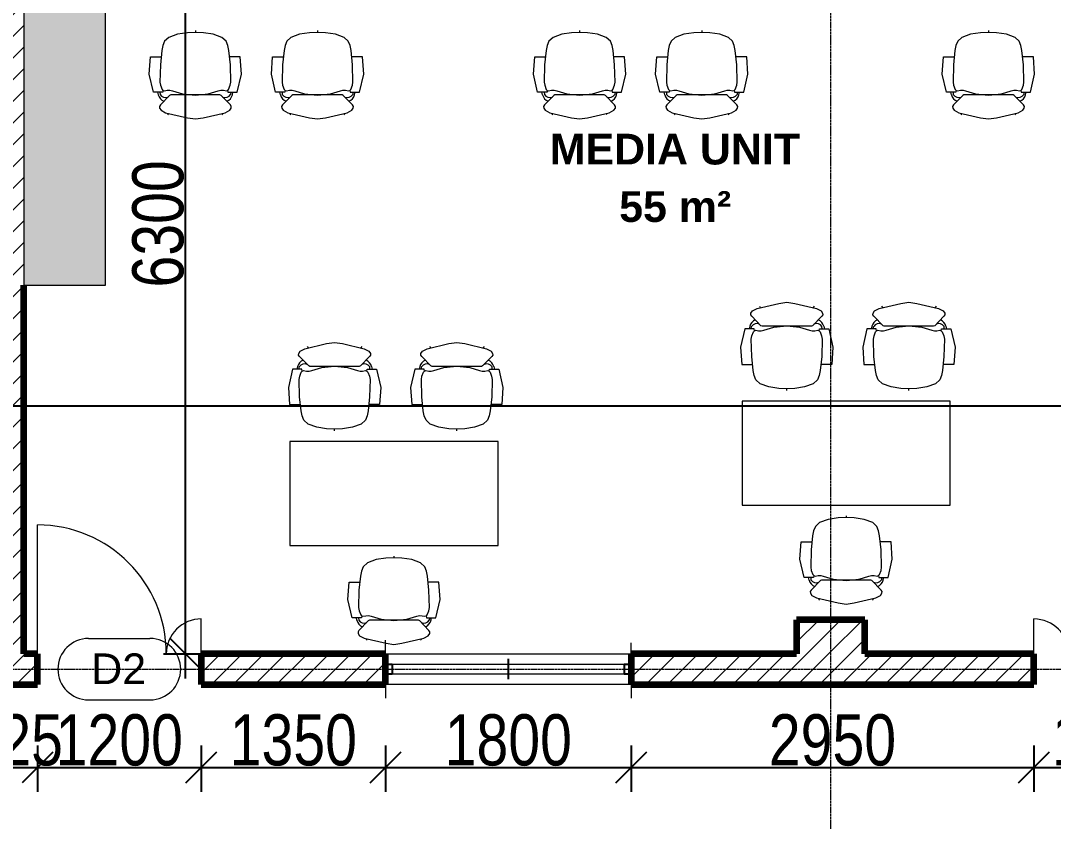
# Model space of a CAD drawing. Header units: millimetres. Extents: x -35190 to 411743, y -233114 to 23872.
# Drawn here: x 162362 to 169927, y -4478 to 1388 of the extents above; entities that cross this region are included whole.
import ezdxf

# ---------------------------------------------------------------- set-up
doc = ezdxf.new("R2010")
doc.units = ezdxf.units.MM
doc.linetypes.add('Grid Line', pattern=[22.225, 12.7, -3.175, 3.175, -3.175])
for name, color, linetype, lineweight in [('A-ANNO-DIMS', 211, 'Continuous', 9), ('A-AREA-IDEN', 2, 'Continuous', 9), ('A-DETL-GENF', 92, 'Continuous', 18), ('A-DETL-THIN', 151, 'Continuous', 18), ('A-DOOR', 31, 'Continuous', 18), ('A-DOOR-IDEN', 31, 'Continuous', 9), ('A-GENM', 13, 'Continuous', 18), ('A-GLAZ', 151, 'Continuous', 18), ('A-WALL', 113, 'Continuous', 18), ('A-WALL-PATT', 111, 'Continuous', 18), ('I-FURN', 30, 'Continuous', 18), ('S-GRID', 1, 'Continuous', 9)]:
    doc.layers.add(name, color=color, linetype=linetype, lineweight=lineweight)
doc.styles.add('Arial_3', font='arial.ttf', dxfattribs={"width": 0.8, "height": 375})
doc.styles.add('Arial_9', font='arial.ttf', dxfattribs={"height": 180})
doc.styles.add('Arial_B', font='arialbd.ttf', dxfattribs={"height": 225})
doc.dimstyles.new('main_4_5mm', dxfattribs={"dimscale": 304.8, "dimtxt": 382.597275, "dimasz": 0.738189, "dimexe": 0.590551, "dimexo": 0.0625, "dimgap": 0.024606, "dimtad": 1, "dimdec": 0, "dimzin": 0, "dimdsep": 46, "dimtxsty": 'Arial_3', "dimblk1": 'OBLIQUE', "dimblk2": 'OBLIQUE', "dimsah": 1, "dimcen": 0.09, "dimdle": 0.590551, "dimazin": 0, "dimtfac": 1, "dimtdec": 4, "dimtix": 1, "dimtmove": 0, "dimatfit": 3, "dimfxl": 0.590551, "dimfxlon": 1, "dimtvp": 1, "dimtolj": 1, "dimtzin": 0, "dimarcsym": 2})
pattern_1 = [(45, (140110.45, -3260.38), (-79.5495, 79.5495), [])]

# ---------------------------------------------------------------- blocks, each defined once
blk = doc.blocks.new('Double - Offset 1 - 1200 x 2100mm Sgl Swing-501791-FIRST FLOOR')
at = {"layer": 'A-DOOR'}
for p, q in [((834, 112.5), (834, 1057)), ((-366, 112.5), (-366, 368))]:
    blk.add_line(p, q, dxfattribs=at)
for centre, radius, start, end in [((834, 112.5), 944.5, 90, 180), ((-366, 112.5), 255.5, 360, 90)]:
    blk.add_arc(centre, radius, start, end, dxfattribs=at)
blk = doc.blocks.new('Double - Offset 1 - 1200 x 2100mm Sgl Swing-V3-FIRST FLOOR')
at = {"layer": 'A-DOOR'}
for p, q in [((-366, -112.5), (-366, -368)), ((834, -112.5), (834, -1057))]:
    blk.add_line(p, q, dxfattribs=at)
for centre, radius, start, end in [((-366, -112.5), 255.5, 270, 0), ((834, -112.5), 944.5, 180, 270)]:
    blk.add_arc(centre, radius, start, end, dxfattribs=at)
blk = doc.blocks.new('Sliding - 2L - SL1_8 X 1_5-424376-FIRST FLOOR')
at = {"layer": 'A-GLAZ'}
for p, q in [((-573.8, 112.5), (-573.8, 212.5)), ((1226.2, 112.5), (1226.2, 212.5)), ((1176.2, 35), (-523.8, 35)), ((-523.8, -35), (1176.2, -35)), ((-573.8, -112.5), (-573.8, -192.5)), ((1226.2, -112.5), (1226.2, -212.5))]:
    blk.add_line(p, q, dxfattribs=at)
at = {"layer": 'A-GLAZ', "lineweight": 25}
for p, q in [((-523.8, 35), (-573.8, 35)), ((-523.8, -35), (-523.8, 35)), ((326.2, -75), (326.2, 72.5)), ((1226.2, 35), (1176.2, 35)), ((1176.2, -35), (1176.2, 35)), ((-573.8, -35), (-523.8, -35)), ((1176.2, -35), (1226.2, -35))]:
    blk.add_line(p, q, dxfattribs=at)
blk = doc.blocks.new('HermanMiller_Seating_Aeron_WorkChair_9870 - Armpad_PostureFit_Graphite-563193-FIRST FLOOR')
at = {"layer": 'A-GENM'}
for p, q in [((0, 305.6), (-58.3, 297.5)), ((58.3, 297.5), (0, 305.6)), ((-251.5, 242.1), (-262.1, 226.1)), ((-217.5, 260.6), (-251.5, 242.1)), ((-58.3, 297.5), (-217.5, 260.6)), ((-200.5, 276), (-193.4, 266.2)), ((217.5, 260.6), (58.3, 297.5)), ((200.5, 276), (193.4, 266.2)), ((251.5, 242.1), (217.5, 260.6)), ((262.1, 226.1), (251.5, 242.1)), ((-262.1, 226.1), (-263.5, 214.3)), ((-263.5, 214.3), (-256.4, 203.2)), ((-256.4, 203.2), (-188.8, 133.9)), ((188.8, 133.9), (256.4, 203.2)), ((256.4, 203.2), (263.5, 214.3)), ((263.5, 214.3), (262.1, 226.1)), ((-243.9, 89.3), (-255.6, 59.3)), ((-237.3, 96.8), (-243.9, 89.3)), ((-227, 100), (-237.3, 96.8)), ((-205.6, 96), (-227, 100)), ((-186.5, 95.2), (-205.6, 96)), ((-188.8, 133.9), (-180.5, 129.4)), ((-167.5, 100), (-186.5, 95.2)), ((-180.5, 129.4), (180.5, 129.4)), ((-94.5, 122.2), (-167.5, 100)), ((0, 131.8), (-94.5, 122.2)), ((-94, 129.4), (-89.2, 122.8)), ((94.5, 122.2), (0, 131.8)), ((94, 129.4), (89.2, 122.8)), ((167.5, 100), (94.5, 122.2)), ((186.5, 95.2), (167.5, 100)), ((180.5, 129.4), (188.8, 133.9)), ((205.6, 96), (186.5, 95.2)), ((227, 100), (205.6, 96)), ((237.3, 96.8), (227, 100)), ((243.9, 89.3), (237.3, 96.8)), ((255.6, 59.3), (243.9, 89.3)), ((-255.6, 59.3), (-259.6, 35.7)), ((-259.6, 35.7), (-256.4, -91.3)), ((259.6, 35.7), (255.6, 59.3)), ((256.4, -91.3), (259.6, 35.7)), ((-256.4, -91.3), (-245.3, -194.5)), ((245.3, -194.5), (256.4, -91.3)), ((-245.3, -194.5), (-238.1, -231)), ((238.1, -231), (245.3, -194.5)), ((-238.1, -231), (-225.4, -262.7)), ((-225.4, -262.7), (-194.5, -291.3)), ((-194.5, -291.3), (-131, -315)), ((131, -315), (194.5, -291.3)), ((194.5, -291.3), (225.4, -262.7)), ((225.4, -262.7), (238.1, -231)), ((-131, -315), (-58.7, -325.4)), ((-58.7, -325.4), (0, -327.8)), ((0, -327.8), (58.7, -325.4)), ((0, -341.2), (0, -327.8)), ((58.7, -325.4), (131, -315))]:
    blk.add_line(p, q, dxfattribs=at)
at = {"layer": 'I-FURN'}
for p, q in [((-307.4, 111.1), (-338.2, -22.6)), ((-275.7, 111.1), (-307.4, 111.1)), ((-271.1, 129.3), (-275.7, 111.1)), ((-259.3, 111.1), (-275.7, 111.1)), ((-259.3, 111.1), (-258.3, 127.5)), ((-238.9, 111.1), (-259.3, 111.1)), ((-236.7, 97), (-238.9, 111.1)), ((236.7, 97), (238.9, 111.1)), ((238.9, 111.1), (259.3, 111.1)), ((259.3, 111.1), (258.3, 127.5)), ((259.3, 111.1), (275.7, 111.1)), ((271.1, 129.3), (275.7, 111.1)), ((275.7, 111.1), (307.4, 111.1)), ((307.4, 111.1), (338.2, -22.6)), ((-338.2, -22.6), (-329.3, -149.3)), ((338.2, -22.6), (329.3, -149.3)), ((-329.3, -149.3), (-250.1, -149.3)), ((329.3, -149.3), (250.1, -149.3))]:
    blk.add_line(p, q, dxfattribs=at)
for centre, radius, start, end in [((-204.1, 112.5), 69.2, 112.21227, 165.8955), ((204.1, 112.5), 69.2, 14.1045, 67.78773), ((-218.6, 103), 46.6, 66.03227, 148.26524), ((218.6, 103), 46.6, 31.73476, 113.96773)]:
    blk.add_arc(centre, radius, start, end, dxfattribs=at)
blk = doc.blocks.new('M_Desk - 1525 x 762mm-99774-FIRST FLOOR')
at = {"layer": 'I-FURN'}
for p, q in [((1524.5, 762), (-0.5, 762)), ((-0.5, 762), (-0.5, 0)), ((1524.5, 0), (1524.5, 762)), ((-0.5, 0), (1524.5, 0))]:
    blk.add_line(p, q, dxfattribs=at)
blk = doc.blocks.new('HermanMiller_Seating_Aeron_WorkChair_9870 - Armpad_PostureFit_Graphite-563830-FIRST FLOOR')
at = {"layer": 'A-GENM'}
for p, q in [((-194.5, 291.3), (-131, 315)), ((-131, 315), (-58.7, 325.4)), ((-58.7, 325.4), (0, 327.8)), ((0, 341.2), (0, 327.8)), ((0, 327.8), (58.7, 325.4)), ((58.7, 325.4), (131, 315)), ((131, 315), (194.5, 291.3)), ((-245.3, 194.5), (-238.1, 231)), ((-238.1, 231), (-225.4, 262.7)), ((-225.4, 262.7), (-194.5, 291.3)), ((194.5, 291.3), (225.4, 262.7)), ((225.4, 262.7), (238.1, 231)), ((238.1, 231), (245.3, 194.5)), ((-256.4, 91.3), (-245.3, 194.5)), ((245.3, 194.5), (256.4, 91.3)), ((-259.6, -35.7), (-256.4, 91.3)), ((256.4, 91.3), (259.6, -35.7)), ((-255.6, -59.3), (-259.6, -35.7)), ((-243.9, -89.3), (-255.6, -59.3)), ((255.6, -59.3), (243.9, -89.3)), ((259.6, -35.7), (255.6, -59.3)), ((-256.4, -203.2), (-188.8, -133.9)), ((-237.3, -96.8), (-243.9, -89.3)), ((-227, -100), (-237.3, -96.8)), ((-205.6, -96), (-227, -100)), ((-186.5, -95.2), (-205.6, -96)), ((-188.8, -133.9), (-180.5, -129.4)), ((-167.5, -100), (-186.5, -95.2)), ((-180.5, -129.4), (180.5, -129.4)), ((-94.5, -122.2), (-167.5, -100)), ((0, -131.8), (-94.5, -122.2)), ((-94, -129.4), (-89.2, -122.8)), ((94.5, -122.2), (0, -131.8)), ((94, -129.4), (89.2, -122.8)), ((167.5, -100), (94.5, -122.2)), ((186.5, -95.2), (167.5, -100)), ((180.5, -129.4), (188.8, -133.9)), ((205.6, -96), (186.5, -95.2)), ((188.8, -133.9), (256.4, -203.2)), ((227, -100), (205.6, -96)), ((237.3, -96.8), (227, -100)), ((243.9, -89.3), (237.3, -96.8)), ((-263.5, -214.3), (-256.4, -203.2)), ((-262.1, -226.1), (-263.5, -214.3)), ((-251.5, -242.1), (-262.1, -226.1)), ((262.1, -226.1), (251.5, -242.1)), ((256.4, -203.2), (263.5, -214.3)), ((263.5, -214.3), (262.1, -226.1)), ((-217.5, -260.6), (-251.5, -242.1)), ((-58.3, -297.5), (-217.5, -260.6)), ((-200.5, -276), (-193.4, -266.2)), ((0, -305.6), (-58.3, -297.5)), ((58.3, -297.5), (0, -305.6)), ((217.5, -260.6), (58.3, -297.5)), ((200.5, -276), (193.4, -266.2)), ((251.5, -242.1), (217.5, -260.6))]:
    blk.add_line(p, q, dxfattribs=at)
at = {"layer": 'I-FURN'}
for p, q in [((-338.2, 22.6), (-329.3, 149.3)), ((-329.3, 149.3), (-250.1, 149.3)), ((329.3, 149.3), (250.1, 149.3)), ((338.2, 22.6), (329.3, 149.3)), ((-307.4, -111.1), (-338.2, 22.6)), ((307.4, -111.1), (338.2, 22.6)), ((-275.7, -111.1), (-307.4, -111.1)), ((-271.1, -129.3), (-275.7, -111.1)), ((-259.3, -111.1), (-275.7, -111.1)), ((-259.3, -111.1), (-258.3, -127.5)), ((-238.9, -111.1), (-259.3, -111.1)), ((-236.7, -97), (-238.9, -111.1)), ((236.7, -97), (238.9, -111.1)), ((238.9, -111.1), (259.3, -111.1)), ((259.3, -111.1), (258.3, -127.5)), ((259.3, -111.1), (275.7, -111.1)), ((271.1, -129.3), (275.7, -111.1)), ((275.7, -111.1), (307.4, -111.1))]:
    blk.add_line(p, q, dxfattribs=at)
for centre, radius, start, end in [((-204.1, -112.5), 69.2, 194.1045, 247.78773), ((-218.6, -103), 46.6, 211.73476, 293.96773), ((218.6, -103), 46.6, 246.03227, 328.26524), ((204.1, -112.5), 69.2, 292.21227, 345.8955)]:
    blk.add_arc(centre, radius, start, end, dxfattribs=at)
blk = doc.blocks.new('_Oblique')
at = {"color": 0, "linetype": 'ByBlock', "lineweight": -2}
blk.add_line((-0.5, -0.5), (0.5, 0.5), dxfattribs=at)
blk = doc.blocks.new('*D3907')
at = {"layer": 'A-ANNO-DIMS', "color": 0, "lineweight": -2, "transparency": 16777216}
for p, q in [((163568.6, -3430.7), (163568.6, 3229.3)), ((163407.7, 3049.3), (163748.6, 3049.3)), ((163407.7, -3250.7), (163748.6, -3250.7))]:
    blk.add_line(p, q, dxfattribs=at)
at = {"layer": 'Defpoints', "color": 0, "transparency": 16777216}
for p in [(163388.6, 3049.3), (163568.6, 3049.3), (163388.6, -3250.7)]:
    blk.add_point(p, dxfattribs=at)
at = {"layer": 'A-ANNO-DIMS', "color": 0, "lineweight": -2, "transparency": 16777216, "xscale": 224.9999999999999, "yscale": 224.9999999999999, "zscale": 224.9999999999999}
for p, rotation in [((163568.6, 3049.3), 90), ((163568.6, -3250.7), 270)]:
    blk.add_blockref('_Oblique', p, dxfattribs=dict(at, rotation=rotation))
at = {"layer": 'A-ANNO-DIMS', "color": 0, "transparency": 16777216, "insert": (163369.5, -100.7), "char_height": 375, "width": 1101.88, "attachment_point": 5, "rotation": 90, "style": 'Arial_3'}
blk.add_mtext('\\A1;6300', dxfattribs=at)
blk = doc.blocks.new('*D3929')
at = {"layer": 'A-ANNO-DIMS', "color": 0, "lineweight": -2, "transparency": 16777216}
for p, q in [((162159.4, -3921.6), (162159.4, -4262.6)), ((162484.4, -3921.6), (162484.4, -4262.6)), ((162159.4, -4082.6), (161934.4, -4082.6)), ((162159.4, -4082.6), (162484.4, -4082.6)), ((162484.4, -4082.6), (162709.4, -4082.6))]:
    blk.add_line(p, q, dxfattribs=at)
at = {"layer": 'Defpoints', "color": 0, "transparency": 16777216}
for p in [(162159.4, -3902.6), (162484.4, -3902.6), (162484.4, -4082.6)]:
    blk.add_point(p, dxfattribs=at)
at = {"layer": 'A-ANNO-DIMS', "color": 0, "lineweight": -2, "transparency": 16777216, "xscale": 224.9999999999999, "yscale": 224.9999999999999, "zscale": 224.9999999999999}
blk.add_blockref('_Oblique', (162159.4, -4082.6), dxfattribs=at)
at = {"layer": 'A-ANNO-DIMS', "color": 0, "lineweight": -2, "transparency": 16777216, "xscale": 224.9999999999999, "yscale": 224.9999999999999, "zscale": 224.9999999999999, "rotation": 180}
blk.add_blockref('_Oblique', (162484.4, -4082.6), dxfattribs=at)
at = {"layer": 'A-ANNO-DIMS', "color": 0, "transparency": 16777216, "insert": (162321.9, -3883.5), "char_height": 375, "width": 826.41, "attachment_point": 5, "style": 'Arial_3'}
blk.add_mtext('\\A1;325', dxfattribs=at)
blk = doc.blocks.new('*D3930')
at = {"layer": 'A-ANNO-DIMS', "color": 0, "lineweight": -2, "transparency": 16777216}
for p, q in [((162484.4, -3921.6), (162484.4, -4262.6)), ((163684.4, -3921.6), (163684.4, -4262.6)), ((162304.4, -4082.6), (163864.4, -4082.6))]:
    blk.add_line(p, q, dxfattribs=at)
at = {"layer": 'Defpoints', "color": 0, "transparency": 16777216}
for p in [(162484.4, -3902.6), (163684.4, -3902.6), (163684.4, -4082.6)]:
    blk.add_point(p, dxfattribs=at)
at = {"layer": 'A-ANNO-DIMS', "color": 0, "lineweight": -2, "transparency": 16777216, "xscale": 224.9999999999999, "yscale": 224.9999999999999, "zscale": 224.9999999999999, "rotation": 180}
blk.add_blockref('_Oblique', (162484.4, -4082.6), dxfattribs=at)
at = {"layer": 'A-ANNO-DIMS', "color": 0, "lineweight": -2, "transparency": 16777216, "xscale": 224.9999999999999, "yscale": 224.9999999999999, "zscale": 224.9999999999999}
blk.add_blockref('_Oblique', (163684.4, -4082.6), dxfattribs=at)
at = {"layer": 'A-ANNO-DIMS', "color": 0, "transparency": 16777216, "insert": (163084.4, -3883.6), "char_height": 375, "width": 1101.88, "attachment_point": 5, "style": 'Arial_3'}
blk.add_mtext('\\A1;1200', dxfattribs=at)
blk = doc.blocks.new('*D3931')
at = {"layer": 'A-ANNO-DIMS', "color": 0, "lineweight": -2, "transparency": 16777216}
for p, q in [((163684.4, -3921.6), (163684.4, -4262.6)), ((165034.4, -3921.6), (165034.4, -4262.6)), ((163504.4, -4082.6), (165214.4, -4082.6))]:
    blk.add_line(p, q, dxfattribs=at)
at = {"layer": 'Defpoints', "color": 0, "transparency": 16777216}
for p in [(163684.4, -3902.6), (165034.4, -3902.6), (165034.4, -4082.6)]:
    blk.add_point(p, dxfattribs=at)
at = {"layer": 'A-ANNO-DIMS', "color": 0, "lineweight": -2, "transparency": 16777216, "xscale": 224.9999999999999, "yscale": 224.9999999999999, "zscale": 224.9999999999999, "rotation": 180}
blk.add_blockref('_Oblique', (163684.4, -4082.6), dxfattribs=at)
at = {"layer": 'A-ANNO-DIMS', "color": 0, "lineweight": -2, "transparency": 16777216, "xscale": 224.9999999999999, "yscale": 224.9999999999999, "zscale": 224.9999999999999}
blk.add_blockref('_Oblique', (165034.4, -4082.6), dxfattribs=at)
at = {"layer": 'A-ANNO-DIMS', "color": 0, "transparency": 16777216, "insert": (164359.4, -3883.5), "char_height": 375, "width": 1101.88, "attachment_point": 5, "style": 'Arial_3'}
blk.add_mtext('\\A1;1350', dxfattribs=at)
blk = doc.blocks.new('*D3932')
at = {"layer": 'A-ANNO-DIMS', "color": 0, "lineweight": -2, "transparency": 16777216}
for p, q in [((165034.4, -3921.6), (165034.4, -4262.6)), ((166834.4, -3921.6), (166834.4, -4262.6)), ((164854.4, -4082.6), (167014.4, -4082.6))]:
    blk.add_line(p, q, dxfattribs=at)
at = {"layer": 'Defpoints', "color": 0, "transparency": 16777216}
for p in [(165034.4, -3902.6), (166834.4, -3902.6), (166834.4, -4082.6)]:
    blk.add_point(p, dxfattribs=at)
at = {"layer": 'A-ANNO-DIMS', "color": 0, "lineweight": -2, "transparency": 16777216, "xscale": 224.9999999999999, "yscale": 224.9999999999999, "zscale": 224.9999999999999, "rotation": 180}
blk.add_blockref('_Oblique', (165034.4, -4082.6), dxfattribs=at)
at = {"layer": 'A-ANNO-DIMS', "color": 0, "lineweight": -2, "transparency": 16777216, "xscale": 224.9999999999999, "yscale": 224.9999999999999, "zscale": 224.9999999999999}
blk.add_blockref('_Oblique', (166834.4, -4082.6), dxfattribs=at)
at = {"layer": 'A-ANNO-DIMS', "color": 0, "transparency": 16777216, "insert": (165934.4, -3883.6), "char_height": 375, "width": 1101.88, "attachment_point": 5, "style": 'Arial_3'}
blk.add_mtext('\\A1;1800', dxfattribs=at)
blk = doc.blocks.new('*D3933')
at = {"layer": 'A-ANNO-DIMS', "color": 0, "lineweight": -2, "transparency": 16777216}
for p, q in [((166834.4, -3921.6), (166834.4, -4262.6)), ((169784.4, -3921.6), (169784.4, -4262.6)), ((166654.4, -4082.6), (169964.4, -4082.6))]:
    blk.add_line(p, q, dxfattribs=at)
at = {"layer": 'Defpoints', "color": 0, "transparency": 16777216}
for p in [(166834.4, -3902.6), (169784.4, -3902.6), (169784.4, -4082.6)]:
    blk.add_point(p, dxfattribs=at)
at = {"layer": 'A-ANNO-DIMS', "color": 0, "lineweight": -2, "transparency": 16777216, "xscale": 224.9999999999999, "yscale": 224.9999999999999, "zscale": 224.9999999999999, "rotation": 180}
blk.add_blockref('_Oblique', (166834.4, -4082.6), dxfattribs=at)
at = {"layer": 'A-ANNO-DIMS', "color": 0, "lineweight": -2, "transparency": 16777216, "xscale": 224.9999999999999, "yscale": 224.9999999999999, "zscale": 224.9999999999999}
blk.add_blockref('_Oblique', (169784.4, -4082.6), dxfattribs=at)
at = {"layer": 'A-ANNO-DIMS', "color": 0, "transparency": 16777216, "insert": (168309.4, -3883.6), "char_height": 375, "width": 1101.88, "attachment_point": 5, "style": 'Arial_3'}
blk.add_mtext('\\A1;2950', dxfattribs=at)
blk = doc.blocks.new('*D3934')
at = {"layer": 'A-ANNO-DIMS', "color": 0, "lineweight": -2, "transparency": 16777216}
for p, q in [((169784.4, -3921.6), (169784.4, -4262.6)), ((170984.4, -3921.6), (170984.4, -4262.6)), ((169604.4, -4082.6), (171164.4, -4082.6))]:
    blk.add_line(p, q, dxfattribs=at)
at = {"layer": 'Defpoints', "color": 0, "transparency": 16777216}
for p in [(169784.4, -3902.6), (170984.4, -3902.6), (170984.4, -4082.6)]:
    blk.add_point(p, dxfattribs=at)
at = {"layer": 'A-ANNO-DIMS', "color": 0, "lineweight": -2, "transparency": 16777216, "xscale": 224.9999999999999, "yscale": 224.9999999999999, "zscale": 224.9999999999999, "rotation": 180}
blk.add_blockref('_Oblique', (169784.4, -4082.6), dxfattribs=at)
at = {"layer": 'A-ANNO-DIMS', "color": 0, "lineweight": -2, "transparency": 16777216, "xscale": 224.9999999999999, "yscale": 224.9999999999999, "zscale": 224.9999999999999}
blk.add_blockref('_Oblique', (170984.4, -4082.6), dxfattribs=at)
at = {"layer": 'A-ANNO-DIMS', "color": 0, "transparency": 16777216, "insert": (170384.4, -3883.6), "char_height": 375, "width": 1101.88, "attachment_point": 5, "style": 'Arial_3'}
blk.add_mtext('\\A1;1200', dxfattribs=at)
blk = doc.blocks.new('*D3551')
at = {"layer": 'A-ANNO-DIMS', "color": 0, "lineweight": -2, "transparency": 16777216}
for p, q in [((129509.4, -4470), (129509.4, -4810.9)), ((181334.4, -4470), (181334.4, -4810.9)), ((129329.4, -4630.9), (181514.4, -4630.9))]:
    blk.add_line(p, q, dxfattribs=at)
at = {"layer": 'Defpoints', "color": 0, "transparency": 16777216}
for p in [(129509.4, -4450.9), (181334.4, -4450.9), (181334.4, -4630.9)]:
    blk.add_point(p, dxfattribs=at)
at = {"layer": 'A-ANNO-DIMS', "color": 0, "lineweight": -2, "transparency": 16777216, "xscale": 224.9999999999999, "yscale": 224.9999999999999, "zscale": 224.9999999999999, "rotation": 180}
blk.add_blockref('_Oblique', (129509.4, -4630.9), dxfattribs=at)
at = {"layer": 'A-ANNO-DIMS', "color": 0, "lineweight": -2, "transparency": 16777216, "xscale": 224.9999999999999, "yscale": 224.9999999999999, "zscale": 224.9999999999999}
blk.add_blockref('_Oblique', (181334.4, -4630.9), dxfattribs=at)
at = {"layer": 'A-ANNO-DIMS', "color": 0, "transparency": 16777216, "insert": (155421.9, -4432), "char_height": 375, "width": 1377.35, "attachment_point": 5, "style": 'Arial_3'}
blk.add_mtext('\\A1;51825', dxfattribs=at)
blk = doc.blocks.new('M_Door Tag - M_Door Tag-1233-FIRST FLOOR')
at = {"layer": 'A-DOOR-IDEN'}
for p, q in [((-3, 3), (3, 3)), ((-3, -3), (3, -3))]:
    blk.add_line(p, q, dxfattribs=at)
for centre, start, end in [((-3, 0), 90, 270), ((3, 0), 270, 90)]:
    blk.add_arc(centre, 3, start, end, dxfattribs=at)

msp = doc.modelspace()

# ---------------------------------------------------------------- hatches: boundary and pattern name
at = {"layer": 'A-DETL-GENF'}
msp.add_hatch(color=7, dxfattribs=at).paths.add_polyline_path([(162669.1, -550.7), (162984.4, -550.7), (162984.4, 3049.3), (162384.4, 3049.3), (162384.4, -550.7)])
at = {"layer": 'A-WALL-PATT'}
h = msp.add_hatch(dxfattribs=at)
h.set_pattern_fill('FP_1', color=256, style=0, pattern_type=2)
h.set_pattern_definition(pattern_1)
h.paths.add_polyline_path([(162384.4, -3475.7), (162384.4, 4074.3), (162159.4, 4074.3), (162159.4, -3475.7)])
h = msp.add_hatch(dxfattribs=at)
h.set_pattern_fill('FP_1', color=256, style=0, pattern_type=2)
h.set_pattern_definition(pattern_1)
h.paths.add_polyline_path([(168546.9, -3250.7), (168546.9, -3000.7), (168046.9, -3000.7), (168046.9, -3250.7), (168395.3, -3250.7)])
h = msp.add_hatch(dxfattribs=at)
h.set_pattern_fill('FP_1', color=256, style=0, pattern_type=2)
h.set_pattern_definition(pattern_1)
h.paths.add_polyline_path([(162384.4, -3475.7), (162484.4, -3475.7), (162484.4, -3250.7), (162384.4, -3250.7), (162384.4, -3458.3)])
h.paths.add_polyline_path([(165034.4, -3475.7), (165034.4, -3250.7), (163684.4, -3250.7), (163684.4, -3475.7), (164959.6, -3475.7)])
h.paths.add_polyline_path([(169784.4, -3475.7), (169784.4, -3250.7), (166834.4, -3250.7), (166834.4, -3475.7), (169540.5, -3475.7)])
h.paths.add_polyline_path([(171289.8, -3475.7), (171309.4, -3475.7), (171309.4, -3250.7), (170984.4, -3250.7), (170984.4, -3475.7), (171084.4, -3475.7)])

# ---------------------------------------------------------------- linework, layer by layer
msp.add_line((110747.8, -1432.7), (198584.1, -1432.7))
at = {"layer": 'A-DETL-THIN'}
for p, q in [((162384.4, 3049.3), (162384.4, -550.7)), ((162984.4, -550.7), (162984.4, 3049.3)), ((162384.4, -550.7), (162984.4, -550.7))]:
    msp.add_line(p, q, dxfattribs=at)
at = {"layer": 'A-WALL', "lineweight": 140}
for p, q in [((162384.4, -3250.7), (162384.4, -550.7)), ((168546.9, -3000.7), (168046.9, -3000.7)), ((168046.9, -3000.7), (168046.9, -3250.7)), ((168546.9, -3250.7), (168546.9, -3000.7)), ((162484.4, -3250.7), (162384.4, -3250.7)), ((162484.4, -3475.7), (162484.4, -3250.7)), ((165034.4, -3250.7), (163684.4, -3250.7)), ((163684.4, -3250.7), (163684.4, -3475.7)), ((165034.4, -3475.7), (165034.4, -3250.7)), ((168046.9, -3250.7), (166834.4, -3250.7)), ((166834.4, -3250.7), (166834.4, -3475.7)), ((169784.4, -3250.7), (168546.9, -3250.7)), ((169784.4, -3475.7), (169784.4, -3250.7)), ((162158.4, -3475.7), (162484.4, -3475.7)), ((163684.4, -3475.7), (165034.4, -3475.7)), ((166834.4, -3475.7), (169784.4, -3475.7))]:
    msp.add_line(p, q, dxfattribs=at)
at = {"layer": 'A-WALL'}
for p, q in [((165034.4, -3250.7), (166834.4, -3250.7)), ((166834.4, -3475.7), (165034.4, -3475.7))]:
    msp.add_line(p, q, dxfattribs=at)
at = {"layer": 'S-GRID', "linetype": 'Grid Line'}
for p, q in [((168296.9, -26662), (168296.9, 15610.8)), ((124075.2, -3363.2), (187181.8, -3363.2))]:
    msp.add_line(p, q, dxfattribs=at)

# ---------------------------------------------------------------- block references
at = {"layer": 'A-DOOR', "rotation": 180}
msp.add_blockref('Double - Offset 1 - 1200 x 2100mm Sgl Swing-V3-FIRST FLOOR', (163318.4, -3363.2), dxfattribs=at)
at = {"layer": 'A-DOOR'}
msp.add_blockref('Double - Offset 1 - 1200 x 2100mm Sgl Swing-501791-FIRST FLOOR', (170150.4, -3363.2), dxfattribs=at)
at = {"layer": 'A-DOOR-IDEN', "xscale": 74.99999999999996, "yscale": 74.99999999999996, "zscale": 74.99999999999996}
msp.add_blockref('M_Door Tag - M_Door Tag-1233-FIRST FLOOR', (163084.4, -3363.2), dxfattribs=at)
at = {"layer": 'A-GLAZ', "rotation": 180}
msp.add_blockref('Sliding - 2L - SL1_8 X 1_5-424376-FIRST FLOOR', (166260.5, -3363.2), dxfattribs=at)
at = {"layer": 'I-FURN', "rotation": 180}
for name, p in [('HermanMiller_Seating_Aeron_WorkChair_9870 - Armpad_PostureFit_Graphite-563193-FIRST FLOOR', (163641.7, 974.3)), ('HermanMiller_Seating_Aeron_WorkChair_9870 - Armpad_PostureFit_Graphite-563193-FIRST FLOOR', (164536.9, 974.3)), ('HermanMiller_Seating_Aeron_WorkChair_9870 - Armpad_PostureFit_Graphite-563193-FIRST FLOOR', (166456.9, 974.3)), ('HermanMiller_Seating_Aeron_WorkChair_9870 - Armpad_PostureFit_Graphite-563193-FIRST FLOOR', (167352.1, 974.3)), ('HermanMiller_Seating_Aeron_WorkChair_9870 - Armpad_PostureFit_Graphite-563193-FIRST FLOOR', (169452.1, 974.3)), ('HermanMiller_Seating_Aeron_WorkChair_9870 - Armpad_PostureFit_Graphite-563830-FIRST FLOOR', (167974.2, -980.5)), ('HermanMiller_Seating_Aeron_WorkChair_9870 - Armpad_PostureFit_Graphite-563830-FIRST FLOOR', (168869.4, -980.5)), ('HermanMiller_Seating_Aeron_WorkChair_9870 - Armpad_PostureFit_Graphite-563830-FIRST FLOOR', (164661.7, -1275.7)), ('HermanMiller_Seating_Aeron_WorkChair_9870 - Armpad_PostureFit_Graphite-563830-FIRST FLOOR', (165556.9, -1275.7)), ('HermanMiller_Seating_Aeron_WorkChair_9870 - Armpad_PostureFit_Graphite-563193-FIRST FLOOR', (168409.4, -2580.5)), ('HermanMiller_Seating_Aeron_WorkChair_9870 - Armpad_PostureFit_Graphite-563193-FIRST FLOOR', (165096.9, -2875.7))]:
    msp.add_blockref(name, p, dxfattribs=at)
at = {"layer": 'I-FURN'}
for p in [(167647.4, -2161.5), (164334.9, -2456.7)]:
    msp.add_blockref('M_Desk - 1525 x 762mm-99774-FIRST FLOOR', p, dxfattribs=at)

# ---------------------------------------------------------------- texts
at = {"layer": 'A-AREA-IDEN', "char_height": 225, "attachment_point": 1, "style": 'Arial_B'}
for s, insert, width in [('MEDIA UNIT', (166238.2, 559.5), 2242.721), ('55 m²', (166746.7, 138.6), 1010.126)]:
    msp.add_mtext(s, dxfattribs=dict(at, insert=insert, width=width))
at = {"layer": 'A-DOOR-IDEN', "insert": (162879.3, -3247.8), "char_height": 225, "width": 493.038, "attachment_point": 1, "style": 'Arial_9'}
msp.add_mtext('D2', dxfattribs=at)

# ---------------------------------------------------------------- dimensions: what is measured, and where the dimension line sits
at = {"layer": 'A-ANNO-DIMS'}
dim = msp.add_linear_dim(base=(163568.6, 3049.3), p1=(163388.6, -3250.7), p2=(163388.6, 3049.3), angle=90, dimstyle='main_4_5mm', override={"dimpost": '<>', "dimfxl": 6300}, dxfattribs=at)
dim.commit()
dim.dimension.update_dxf_attribs({"geometry": '*D3907', "text_midpoint": (163369.5, -100.7)})
for base, p1, p2, override, picture, middle in [((162484.4, -4082.6), (162159.4, -3902.6), (162484.4, -3902.6), {"dimpost": '<>', "dimfxl": 325}, '*D3929', (162321.9, -3883.5)), ((163684.4, -4082.6), (162484.4, -3902.6), (163684.4, -3902.6), {"dimpost": '<>', "dimfxl": 1200}, '*D3930', (163084.4, -3883.6)), ((165034.4, -4082.6), (163684.4, -3902.6), (165034.4, -3902.6), {"dimpost": '<>', "dimfxl": 1350}, '*D3931', (164359.4, -3883.5)), ((166834.4, -4082.6), (165034.4, -3902.6), (166834.4, -3902.6), {"dimpost": '<>', "dimfxl": 1800}, '*D3932', (165934.4, -3883.6)), ((169784.4, -4082.6), (166834.4, -3902.6), (169784.4, -3902.6), {"dimpost": '<>', "dimfxl": 2950}, '*D3933', (168309.4, -3883.6)), ((170984.4, -4082.6), (169784.4, -3902.6), (170984.4, -3902.6), {"dimpost": '<>', "dimfxl": 1200}, '*D3934', (170384.4, -3883.6)), ((181334.4, -4630.9), (129509.4, -4450.9), (181334.4, -4450.9), {"dimpost": '<>', "dimfxl": 51825}, '*D3551', (155421.9, -4432))]:
    dim = msp.add_linear_dim(base=base, p1=p1, p2=p2, dimstyle='main_4_5mm', override=override, dxfattribs=at)
    dim.commit()
    dim.dimension.update_dxf_attribs({"geometry": picture, "text_midpoint": middle})

doc.saveas('drawing.dxf')
